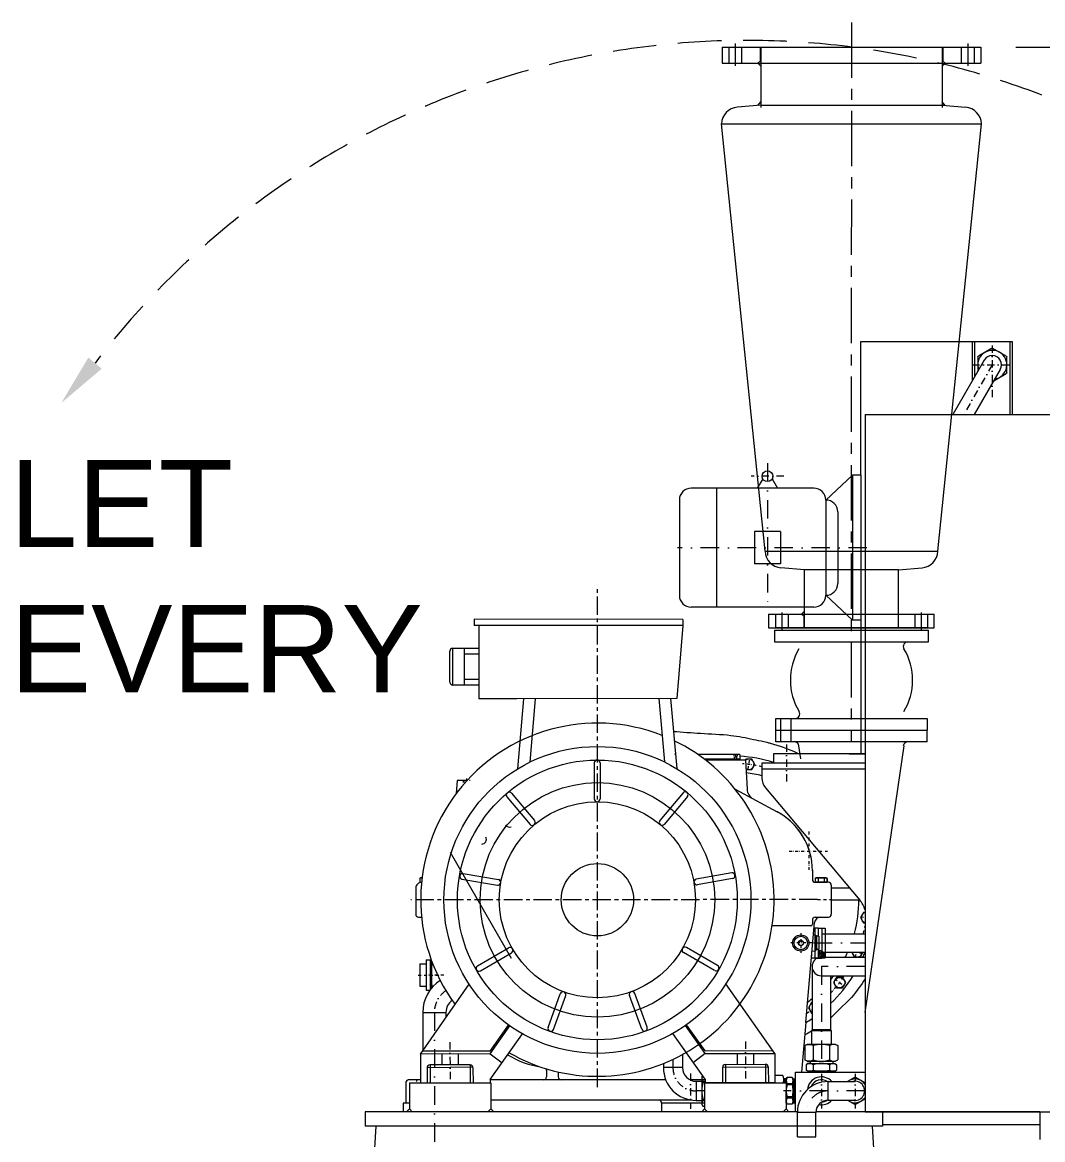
# Model space of a CAD drawing. Header units: inches. Extents: x 0 to 19814, y 0 to 15096.
# Drawn here: x 2975 to 4730, y 3216 to 5140 of the extents above; entities that cross this region are included whole.
import ezdxf

# ---------------------------------------------------------------- set-up
doc = ezdxf.new("R2010")
doc.units = ezdxf.units.IN
doc.header["$MEASUREMENT"] = 0
for name, pattern in [('ACAD_ISO02W100', [15, 12, -3]), ('CENTER', [50.8, 31.75, -6.35, 6.35, -6.35]), ('DASHDOT', [25.4, 12.7, -6.35, 0, -6.35]), ('DASHED', [0.75, 0.5, -0.25]), ('虚线', [2, 1, -1])]:
    doc.linetypes.add(name, pattern=pattern)
doc.layers.get('Defpoints').update_dxf_attribs({"lineweight": 5})
for name, color, linetype, lineweight in [('CAXA1', 5, 'CENTER', 5), ('CAXA3', 7, 'Continuous', 5), ('EB0', 7, 'Continuous', 5), ('EB0_1', 7, 'Continuous', 5), ('剖面线层', 4, 'Continuous', 5), ('虚线层', 6, 'ACAD_ISO02W100', 5)]:
    doc.layers.add(name, color=color, linetype=linetype, lineweight=lineweight)
doc.styles.add('Roman', font='arial.ttf')
doc.styles.get("Standard").update_dxf_attribs({"font": 'arial.ttf'})
doc.dimstyles.new('ISO-25', dxfattribs={"dimscale": 30, "dimtxt": 1.5, "dimasz": 1.5, "dimexe": 2, "dimexo": 2, "dimtad": 1, "dimtih": 1, "dimtoh": 1, "dimdec": 1, "dimlfac": 0.03937, "dimdsep": 46, "dimtxsty": 'Standard', "dimcen": 2.5, "dimclrd": 7, "dimclre": 7, "dimclrt": 7, "dimadec": 0, "dimazin": 0, "dimtfac": 1, "dimtdec": 1, "dimtmove": 0, "dimatfit": 3, "dimfxl": 1, "dimlwd": 5, "dimlwe": 5, "dimarcsym": 0})
pattern_1 = [(135, (-12435.3071, -34814.0971), (-0.499999999, -0.499999999), [])]
pattern_2 = [(225, (-12435.3071, -34814.0971), (0.499999999, -0.499999999), [])]

# ---------------------------------------------------------------- blocks, each defined once
blk = doc.blocks.new('*D51')
at = {"color": 7, "linetype": 'Continuous', "lineweight": 5, "transparency": 16777216}
for p, q in [((4684.1, 5097.2), (5457.2, 5097.2)), ((5397.2, 5052.2), (5397.2, 4046.3)), ((5397.2, 2834.4), (5397.2, 3840.3)), ((4830.1, 2789.4), (5457.2, 2789.4))]:
    blk.add_line(p, q, dxfattribs=at)
at = {"color": 7, "transparency": 16777216}
for points in [[(5389.7, 5052.2), (5404.7, 5052.2), (5397.2, 5097.2)], [(5389.7, 2834.4), (5404.7, 2834.4), (5397.2, 2789.4)]]:
    blk.add_solid(points, dxfattribs=at)
at = {"layer": 'Defpoints', "color": 0, "transparency": 16777216}
for p in [(4624.1, 5097.2), (5397.2, 5097.2), (4770.1, 2789.4)]:
    blk.add_point(p, dxfattribs=at)
at = {"color": 7, "lineweight": 5, "transparency": 16777216, "insert": (5397.2, 3943.3), "char_height": 165, "attachment_point": 5, "style": 'Roman'}
blk.add_mtext('90.9', dxfattribs=at)

msp = doc.modelspace()

# ---------------------------------------------------------------- hatches: boundary and pattern name
at = {"lineweight": 5}
h = msp.add_hatch(dxfattribs=at)
h.set_pattern_fill('JIS_WOOD', angle=-90, style=0)
h.set_pattern_definition([(44.9992058, (22259.5405, -33615.2887), (0.499993068, -0.50000693), [])])
h.paths.add_polyline_path([(4341.57, 3565), (4341.92, 3563.75), (4339.22, 3563.75), (4339.57, 3565)])
h = msp.add_hatch(dxfattribs=at)
h.set_pattern_fill('JIS_WOOD', style=0)
h.set_pattern_definition([(314.9992058, (22259.5405, -33615.2887), (-0.50000693, -0.499993068), [])])
h.paths.add_polyline_path([(4339.22, 3563.75), (4339.57, 3565), (4341.57, 3565), (4341.92, 3563.75)])
h = msp.add_hatch(dxfattribs=at)
h.set_pattern_fill('JIS_WOOD', scale=0.8, angle=-15, style=0)
h.set_pattern_definition([(329.9992058, (22299.0837, -33262.4355), (-0.282849503, -0.489894027), [])])
h.paths.add_polyline_path([(4341.57, 3565), (4341.57, 3567.5), (4339.57, 3567.5), (4339.57, 3565)])
h = msp.add_hatch(dxfattribs=at)
h.set_pattern_fill('JIS_WOOD', angle=-90, style=0)
h.set_pattern_definition([(315, (22260.05574, 40725.0351), (0.499999999, 0.499999999), [])])
h.paths.add_polyline_path([(4341.57, 3545), (4341.92, 3546.25), (4339.22, 3546.25), (4339.57, 3545)])
h = msp.add_hatch(dxfattribs=at)
h.set_pattern_fill('JIS_WOOD', style=0)
h.set_pattern_definition([(45, (22260.05574, 40725.0351), (-0.499999999, 0.499999999), [])])
h.paths.add_polyline_path([(4339.22, 3546.25), (4339.57, 3545), (4341.57, 3545), (4341.92, 3546.25)])
h = msp.add_hatch(dxfattribs=at)
h.set_pattern_fill('JIS_WOOD', scale=0.8, angle=-15, style=0)
h.set_pattern_definition([(30, (22299.59406, 40372.18135), (-0.282842712, 0.489897948), [])])
h.paths.add_polyline_path([(4341.57, 3545), (4339.57, 3545), (4339.57, 3542.5), (4341.57, 3542.5)])
at = {"layer": '剖面线层', "lineweight": 5}
h = msp.add_hatch(dxfattribs=at)
h.set_pattern_fill('JIS_WOOD', scale=3, style=0)
h.set_pattern_definition([(45, (-35835.097, 22782.1017), (-1.5, 1.5), [])])
edge = h.paths.add_edge_path()
edge.add_spline(control_points=[(4356.36, 3535.77), (4355.59, 3536.23), (4353.55, 3537.62), (4351.08, 3542.2), (4346.86, 3542.26), (4344.36, 3542.29)], knot_values=[0, 0, 0, 0, 2.6874379, 7.4048868, 14.2668085, 14.2668085, 14.2668085, 14.2668085], degree=3, periodic=0)
edge.add_line((4344.36, 3542.29), (4344.36, 3539.4))
edge.add_line((4344.36, 3539.4), (4346.03, 3539.4))
edge.add_arc((4346.03, 3539.1), 0.3, -0.00135, 89.99865, ccw=False)
edge.add_line((4346.33, 3539.1), (4346.33, 3535.9))
edge.add_arc((4346.03, 3535.9), 0.3, 269.99865, 359.99865, ccw=False)
edge.add_line((4346.03, 3535.6), (4344.36, 3535.6))
edge.add_line((4344.36, 3535.6), (4344.36, 3529.54))
edge.add_line((4344.36, 3529.54), (4356.36, 3529.54))
edge.add_line((4356.36, 3529.54), (4356.36, 3535.77))
h = msp.add_hatch(dxfattribs=at)
h.set_pattern_fill('JIS_WOOD', angle=90, style=0)
h.set_pattern_definition(pattern_1)
h.paths.add_polyline_path([(3677.01, 3517.73), (3679.01, 3517.73), (3679.01, 3520.73), (3677.01, 3520.73)])
h = msp.add_hatch(dxfattribs=at)
h.set_pattern_fill('JIS_WOOD', style=0)
h.set_pattern_definition([(45, (-35835.0971, 22782.1017), (-0.499999999, 0.499999999), [])])
edge = h.paths.add_edge_path()
edge.add_ellipse((4345.35, 3536.86), major_axis=(0, 1.26), ratio=0.7794723, start_angle=270.00001, end_angle=449.68433)
edge.add_line((4344.36, 3536.87), (4344.36, 3536.85))
edge.add_ellipse((4345.35, 3536.86), major_axis=(0, 1.26), ratio=0.7794723, start_angle=90.31567, end_angle=179.9979)
edge.add_line((4345.35, 3535.6), (4345.35, 3535.6))
edge.add_ellipse((4345.35, 3536.86), major_axis=(0, 1.26), ratio=0.7794723, start_angle=180, end_angle=269.99653)
edge.add_line((4346.33, 3536.86), (4346.33, 3536.86))
h = msp.add_hatch(dxfattribs=at)
h.set_pattern_fill('JIS_WOOD', angle=90, style=0)
h.set_pattern_definition([(135, (-35835.0971, 22782.1017), (-0.499999999, -0.499999999), [])])
edge = h.paths.add_edge_path()
edge.add_ellipse((4345.35, 3536.86), major_axis=(0, 1.26), ratio=0.7794723, start_angle=270.00001, end_angle=449.68433)
edge.add_line((4344.36, 3536.87), (4344.36, 3536.85))
edge.add_ellipse((4345.35, 3536.86), major_axis=(0, 1.26), ratio=0.7794723, start_angle=90.31567, end_angle=179.9979)
edge.add_line((4345.35, 3535.6), (4345.35, 3535.6))
edge.add_ellipse((4345.35, 3536.86), major_axis=(0, 1.26), ratio=0.7794723, start_angle=180, end_angle=269.99653)
edge.add_line((4346.33, 3536.86), (4346.33, 3536.86))
h = msp.add_hatch(dxfattribs=at)
h.set_pattern_fill('JIS_WOOD', angle=90, style=0)
h.set_pattern_definition(pattern_1)
h.paths.add_polyline_path([(3679.36, 3516.48), (3679.01, 3517.73), (3677.01, 3517.73), (3676.66, 3516.48)])
h = msp.add_hatch(dxfattribs=at)
h.set_pattern_fill('JIS_WOOD', angle=180, style=0)
h.set_pattern_definition(pattern_2)
h.paths.add_polyline_path([(3677.01, 3517.73), (3676.66, 3516.48), (3679.36, 3516.48), (3679.01, 3517.73)])
h = msp.add_hatch(dxfattribs=at)
h.set_pattern_fill('JIS_WOOD', angle=90, style=0)
h.set_pattern_definition(pattern_1)
h.paths.add_polyline_path([(3679.01, 3481.73), (3679.36, 3482.98), (3676.66, 3482.98), (3677.01, 3481.73)])
h = msp.add_hatch(dxfattribs=at)
h.set_pattern_fill('JIS_WOOD', angle=180, style=0)
h.set_pattern_definition(pattern_2)
h.paths.add_polyline_path([(3676.66, 3482.98), (3677.01, 3481.73), (3679.01, 3481.73), (3679.36, 3482.98)])
h = msp.add_hatch(dxfattribs=at)
h.set_pattern_fill('JIS_WOOD', angle=90, style=0)
h.set_pattern_definition(pattern_1)
h.paths.add_polyline_path([(3679.01, 3481.73), (3677.01, 3481.73), (3677.01, 3478.73), (3679.01, 3478.73)])

# ---------------------------------------------------------------- linework, layer by layer
at = {"color": 7, "lineweight": 5}
for p, q in [((4179.07, 5097.22), (4624.07, 5097.22)), ((4179.07, 5097.22), (4179.07, 5069.22)), ((4190.57, 5097.22), (4190.57, 5069.22)), ((4201.57, 5103.56), (4201.57, 5064.64)), ((4212.57, 5097.22), (4212.57, 5069.22)), ((4244.57, 5097.22), (4244.57, 5073.22)), ((4245.57, 5097.22), (4245.57, 4993.21)), ((4259.07, 5097.22), (4544.07, 5097.22)), ((4557.57, 5097.22), (4557.57, 4993.21)), ((4558.57, 5097.22), (4558.57, 5073.22)), ((4590.57, 5097.22), (4590.57, 5069.22)), ((4601.57, 5103.56), (4601.57, 5064.64)), ((4612.57, 5097.22), (4612.57, 5069.22)), ((4624.07, 5097.22), (4624.07, 5069.22)), ((4179.07, 5069.22), (4624.07, 5069.22)), ((4240.57, 5069.22), (4245.57, 5074.22)), ((4240.57, 5069.22), (4245.57, 5064.22)), ((4562.57, 5069.22), (4557.57, 5074.22)), ((4562.57, 5069.22), (4557.57, 5064.22)), ((4240.59, 4996.79), (4245.57, 5002.73)), ((4240.59, 4996.79), (4245.57, 5002.73)), ((4562.55, 4996.79), (4557.57, 5002.73)), ((4562.55, 4996.79), (4557.57, 5002.73)), ((4562.55, 4996.79), (4557.57, 5002.73)), ((4562.55, 4996.79), (4557.57, 5002.73)), ((4245.57, 4997.22), (4205.22, 4993.7)), ((4245.55, 4997.2), (4562.18, 4997.22)), ((4245.57, 4993.22), (4245.74, 4993.22)), ((4557.57, 4993.22), (4557.39, 4993.22)), ((4557.57, 4993.22), (4557.39, 4993.22)), ((4557.57, 4997.22), (4597.91, 4993.7)), ((4252.87, 4229.21), (4177.87, 4965.22)), ((4177.87, 4965.22), (4625.26, 4965.22)), ((4550.26, 4229.22), (4625.26, 4965.22)), ((4642.73, 4578.43), (4644.87, 4578.43)), ((4618.8, 4563.37), (4619.87, 4565.23)), ((4667.73, 4565.23), (4668.8, 4563.37)), ((4629.95, 4558.18), (4575.84, 4464.46)), ((4657.66, 4542.18), (4612.79, 4464.46)), ((4668.8, 4536.98), (4667.73, 4535.12)), ((4424.95, 4464.46), (4424.95, 3264.46)), ((4424.95, 4464.46), (4754.95, 4464.46)), ((4252.87, 4229.21), (4550.26, 4229.22)), ((4320.57, 4197.22), (4280.22, 4200.75)), ((4482.57, 4197.22), (4320.57, 4197.22)), ((4320.57, 4097.22), (4320.57, 4197.22)), ((4482.57, 4201.22), (4482.39, 4201.22)), ((4482.57, 4197.22), (4522.91, 4200.75)), ((4482.57, 4097.22), (4482.57, 4197.22)), ((4259.07, 4121.22), (4259.07, 4097.22)), ((4259.07, 4121.22), (4544.07, 4121.22)), ((4270.57, 4121.22), (4270.57, 4097.22)), ((4281.57, 4123.79), (4281.57, 4094.22)), ((4292.57, 4121.22), (4292.57, 4097.22)), ((4315.57, 4121.22), (4320.57, 4126.22)), ((4315.57, 4121.22), (4320.57, 4116.22)), ((4319.57, 4117.22), (4319.57, 4097.22)), ((4510.57, 4121.22), (4510.57, 4097.22)), ((4532.57, 4121.22), (4532.57, 4097.22)), ((4544.07, 4097.22), (4544.07, 4121.22)), ((3752.59, 4112.16), (3752.56, 4101.41)), ((4111.37, 4101.41), (3752.56, 4101.41)), ((4111.35, 4111.99), (3752.59, 4112.16)), ((3760.56, 4101.41), (3760.22, 3975.48)), ((4111.37, 4101.41), (4100.9, 3975.67)), ((4111.35, 4111.99), (4111.37, 4101.41)), ((4259.07, 4097.22), (4544.07, 4097.22)), ((4531.57, 4097.22), (4271.57, 4097.22)), ((4269.07, 4093.38), (4534.07, 4093.38)), ((4269.07, 4093.38), (4269.07, 4073.38)), ((4534.07, 4073.38), (4534.07, 4093.38)), ((3760.45, 4062.08), (3715.46, 4062.08)), ((3715.57, 3998.83), (3715.51, 4062.08)), ((3735.51, 3998.83), (3735.51, 4062.08)), ((4269.07, 4073.38), (4534.07, 4073.38)), ((3710.57, 4003.82), (3710.46, 4057.07)), ((3760.45, 4052.08), (3735.51, 4052.08)), ((3760.28, 4008.84), (3735.51, 4008.83)), ((3760.28, 3998.84), (3715.57, 3998.83)), ((3825.85, 3975.48), (3760.22, 3975.48)), ((4100.9, 3975.67), (3825.85, 3975.48)), ((3837.2, 3975.48), (3826.95, 3854.71)), ((3857.25, 3975.5), (3848.01, 3866.25)), ((4070.01, 3975.65), (4079.72, 3866.74)), ((4090.09, 3975.66), (4100.82, 3855.28)), ((4271.57, 3941.22), (4531.57, 3941.22)), ((4271.57, 3921.22), (4271.57, 3941.22)), ((4280.07, 3921.22), (4280.07, 3941.22)), ((4298.07, 3921.22), (4298.07, 3941.22)), ((4531.57, 3941.22), (4531.57, 3921.22)), ((4271.57, 3901.22), (4271.57, 3921.22)), ((4271.57, 3921.22), (4531.57, 3921.22)), ((4271.57, 3921.22), (4531.57, 3921.22)), ((4280.07, 3901.22), (4280.07, 3921.22)), ((4298.07, 3901.22), (4298.07, 3921.22)), ((4531.57, 3901.22), (4531.57, 3921.22)), ((4531.57, 3901.22), (4271.57, 3901.38)), ((4314.41, 3872.11), (4311.16, 3894.38)), ((4424.95, 3435.54), (4491.98, 3894.38)), ((4097.2, 3880.63), (4099.07, 3879.62)), ((4209.36, 3879.45), (4137.32, 3879.45)), ((4209.36, 3871.45), (4148.35, 3871.45)), ((4219.36, 3869.45), (4150.95, 3869.45)), ((4209.36, 3879.45), (4209.36, 3871.45)), ((4209.36, 3871.45), (4209.36, 3869.45)), ((4219.36, 3869.45), (4221.97, 3819.59)), ((3958.91, 3865.12), (3959.03, 3803.16)), ((3968.91, 3864.9), (3969.03, 3803.23)), ((3723.36, 3834.45), (3721.48, 3812.27)), ((3739.88, 3834.45), (3723.36, 3834.45)), ((3745.36, 3834.45), (3744.36, 3834.45)), ((3816.5, 3812.74), (3856.23, 3765.58)), ((4111.68, 3813.48), (4071.94, 3765.94)), ((4201.42, 3819.76), (4273.92, 3780.68)), ((3808.7, 3806.49), (3848.62, 3759.09)), ((4119.19, 3806.89), (4079.64, 3759.57)), ((3711.07, 3711.32), (3816.12, 3529.03)), ((4333.47, 3693.74), (4333.47, 3693.74)), ((3733.27, 3674.82), (3794.02, 3664.23)), ((4195.51, 3675.73), (4134.5, 3664.86)), ((4334.36, 3680.41), (4334.36, 3669.45)), ((3659.04, 3666.23), (3658.96, 3666.18)), ((3658.96, 3666.18), (3658.96, 3666.18)), ((3658.96, 3666.18), (3658.96, 3659.45)), ((3658.96, 3666.18), (3658.96, 3659.45)), ((3658.96, 3659.45), (3658.96, 3659.45)), ((3658.96, 3659.45), (3661.84, 3659.45)), ((3658.96, 3659.45), (3661.84, 3659.45)), ((3659.12, 3666.28), (3659.04, 3666.23)), ((3659.2, 3666.32), (3659.12, 3666.28)), ((3659.28, 3666.37), (3659.2, 3666.32)), ((3659.36, 3666.41), (3659.28, 3666.37)), ((3659.44, 3666.45), (3659.36, 3666.41)), ((3659.52, 3666.49), (3659.44, 3666.45)), ((3659.61, 3666.53), (3659.52, 3666.49)), ((3659.69, 3666.57), (3659.61, 3666.53)), ((3659.78, 3666.6), (3659.69, 3666.57)), ((3659.86, 3666.63), (3659.78, 3666.6)), ((3659.95, 3666.67), (3659.86, 3666.63)), ((3660.03, 3666.7), (3659.95, 3666.67)), ((3660.12, 3666.72), (3660.03, 3666.7)), ((3660.21, 3666.75), (3660.12, 3666.72)), ((3660.3, 3666.78), (3660.21, 3666.75)), ((3660.38, 3666.8), (3660.3, 3666.78)), ((3660.47, 3666.82), (3660.38, 3666.8)), ((3660.56, 3666.84), (3660.47, 3666.82)), ((3660.65, 3666.86), (3660.56, 3666.84)), ((3660.74, 3666.88), (3660.65, 3666.86)), ((3660.83, 3666.89), (3660.74, 3666.88)), ((3660.92, 3666.9), (3660.83, 3666.89)), ((3661.01, 3666.92), (3660.92, 3666.9)), ((3661.11, 3666.92), (3661.01, 3666.92)), ((3661.2, 3666.93), (3661.11, 3666.92)), ((3661.29, 3666.94), (3661.2, 3666.93)), ((3661.38, 3666.94), (3661.29, 3666.94)), ((3661.47, 3666.95), (3661.38, 3666.94)), ((3661.56, 3666.95), (3661.47, 3666.95)), ((3662.68, 3666.95), (3661.56, 3666.95)), ((3661.56, 3666.95), (3661.56, 3666.95)), ((3661.56, 3666.95), (3662.68, 3666.95)), ((3731.32, 3665.01), (3792.36, 3654.37)), ((4197.02, 3665.85), (4136.31, 3655.02)), ((4334.36, 3669.45), (4334.36, 3664.45)), ((4339.04, 3666.23), (4338.97, 3666.18)), ((4338.97, 3666.18), (4338.97, 3666.18)), ((4338.97, 3666.18), (4338.97, 3659.45)), ((4338.97, 3666.18), (4338.97, 3659.45)), ((4338.97, 3659.45), (4338.97, 3659.45)), ((4338.97, 3659.45), (4343.36, 3659.45)), ((4338.97, 3659.45), (4359.75, 3659.45)), ((4339.12, 3666.28), (4339.04, 3666.23)), ((4339.2, 3666.32), (4339.12, 3666.28)), ((4339.28, 3666.37), (4339.2, 3666.32)), ((4339.36, 3666.41), (4339.28, 3666.37)), ((4339.44, 3666.45), (4339.36, 3666.41)), ((4361.86, 3659.45), (4339.36, 3659.45)), ((4339.53, 3666.49), (4339.44, 3666.45)), ((4339.61, 3666.53), (4339.53, 3666.49)), ((4339.69, 3666.57), (4339.61, 3666.53)), ((4339.78, 3666.6), (4339.69, 3666.57)), ((4339.86, 3666.63), (4339.78, 3666.6)), ((4339.95, 3666.67), (4339.86, 3666.63)), ((4340.03, 3666.7), (4339.95, 3666.67)), ((4340.12, 3666.72), (4340.03, 3666.7)), ((4340.21, 3666.75), (4340.12, 3666.72)), ((4340.3, 3666.78), (4340.21, 3666.75)), ((4340.39, 3666.8), (4340.3, 3666.78)), ((4340.47, 3666.82), (4340.39, 3666.8)), ((4340.56, 3666.84), (4340.47, 3666.82)), ((4340.65, 3666.86), (4340.56, 3666.84)), ((4340.74, 3666.88), (4340.65, 3666.86)), ((4340.83, 3666.89), (4340.74, 3666.88)), ((4340.92, 3666.9), (4340.83, 3666.89)), ((4341.02, 3666.92), (4340.92, 3666.9)), ((4341.11, 3666.93), (4341.02, 3666.92)), ((4341.2, 3666.93), (4341.11, 3666.93)), ((4341.29, 3666.94), (4341.2, 3666.93)), ((4341.38, 3666.94), (4341.29, 3666.94)), ((4341.47, 3666.95), (4341.38, 3666.94)), ((4341.56, 3666.95), (4341.47, 3666.95)), ((4349.36, 3666.95), (4341.56, 3666.95)), ((4341.56, 3666.95), (4341.56, 3666.95)), ((4341.56, 3666.95), (4357.15, 3666.95)), ((4343.36, 3659.45), (4343.36, 3659.45)), ((4343.36, 3659.45), (4355.36, 3659.45)), ((4344.16, 3666.18), (4344.16, 3659.45)), ((4357.15, 3666.95), (4349.36, 3666.95)), ((4354.55, 3666.18), (4354.55, 3659.45)), ((4355.36, 3659.45), (4355.36, 3659.45)), ((4355.36, 3659.45), (4359.75, 3659.45)), ((4357.24, 3666.95), (4357.15, 3666.95)), ((4357.15, 3666.95), (4357.15, 3666.95)), ((4357.33, 3666.94), (4357.24, 3666.95)), ((4357.43, 3666.94), (4357.33, 3666.94)), ((4357.52, 3666.93), (4357.43, 3666.94)), ((4357.61, 3666.93), (4357.52, 3666.93)), ((4357.7, 3666.92), (4357.61, 3666.93)), ((4357.79, 3666.9), (4357.7, 3666.92)), ((4357.88, 3666.89), (4357.79, 3666.9)), ((4357.97, 3666.88), (4357.88, 3666.89)), ((4358.06, 3666.86), (4357.97, 3666.88)), ((4358.15, 3666.84), (4358.06, 3666.86)), ((4358.24, 3666.82), (4358.15, 3666.84)), ((4358.33, 3666.8), (4358.24, 3666.82)), ((4358.42, 3666.78), (4358.33, 3666.8)), ((4358.51, 3666.75), (4358.42, 3666.78)), ((4358.59, 3666.72), (4358.51, 3666.75)), ((4358.68, 3666.7), (4358.59, 3666.72)), ((4358.77, 3666.67), (4358.68, 3666.7)), ((4358.85, 3666.63), (4358.77, 3666.67)), ((4358.94, 3666.6), (4358.85, 3666.63)), ((4359.02, 3666.57), (4358.94, 3666.6)), ((4359.11, 3666.53), (4359.02, 3666.57)), ((4359.19, 3666.49), (4359.11, 3666.53)), ((4359.27, 3666.45), (4359.19, 3666.49)), ((4359.35, 3666.41), (4359.27, 3666.45)), ((4359.43, 3666.37), (4359.35, 3666.41)), ((4359.51, 3666.32), (4359.43, 3666.37)), ((4359.59, 3666.28), (4359.51, 3666.32)), ((4359.67, 3666.23), (4359.59, 3666.28)), ((4359.75, 3666.18), (4359.67, 3666.23)), ((4359.75, 3659.45), (4359.75, 3666.18)), ((4359.75, 3666.18), (4359.75, 3666.18)), ((4359.75, 3666.18), (4359.75, 3659.45)), ((4359.75, 3659.45), (4359.75, 3659.45)), ((4366.86, 3654.45), (4366.86, 3629.45)), ((4366.86, 3654.45), (4366.86, 3629.45)), ((3651.86, 3649.45), (3651.86, 3629.45)), ((4398.53, 3649.45), (4366.86, 3649.45)), ((4398.53, 3649.45), (4366.86, 3649.45)), ((3651.86, 3629.45), (3651.86, 3604.45)), ((3660.36, 3629.45), (3651.86, 3629.45)), ((4366.86, 3629.45), (4366.86, 3604.45)), ((4366.86, 3629.45), (4415.32, 3629.45)), ((3656.86, 3599.45), (3661.84, 3599.45)), ((4339.36, 3599.45), (4361.86, 3599.45)), ((4331.36, 3584.45), (4265.6, 3584.45)), ((4332.34, 3524.2), (4338.13, 3590.32)), ((4334.36, 3594.45), (4334.36, 3587.45)), ((4344.36, 3580.46), (4337.27, 3580.46)), ((4338.7, 3579.91), (4338.7, 3528.99)), ((4344.36, 3580.46), (4344.36, 3566.51)), ((4344.36, 3580.46), (4356.36, 3580.46)), ((4350.7, 3579.91), (4350.7, 3528.99)), ((4356.36, 3580.46), (4356.36, 3529.54)), ((4310.36, 3557.27), (4314.36, 3559.6)), ((4314.36, 3559.6), (4318.36, 3557.27)), ((4339.36, 3569.01), (4336.28, 3569.18)), ((4339.22, 3563.75), (4339.57, 3565)), ((4341.92, 3563.75), (4339.22, 3563.75)), ((4339.36, 3569.01), (4339.36, 3541.01)), ((4341.57, 3567.5), (4339.57, 3567.5)), ((4339.57, 3567.5), (4339.57, 3565)), ((4339.57, 3565), (4341.57, 3565)), ((4341.57, 3567.5), (4341.57, 3565)), ((4345.57, 3566.51), (4341.57, 3566.51)), ((4341.57, 3566.51), (4341.57, 3543.51)), ((4341.92, 3563.75), (4341.57, 3565)), ((4345.57, 3566.51), (4345.57, 3543.51)), ((4424.95, 3570.45), (4350.7, 3570.45)), ((3758.17, 3515.66), (3811.52, 3546.6)), ((4171.18, 3516.32), (4117.46, 3547.2)), ((4310.36, 3557.27), (4310.36, 3552.73)), ((4310.36, 3552.73), (4314.36, 3550.4)), ((4314.36, 3550.4), (4318.36, 3552.73)), ((4318.36, 3557.27), (4318.36, 3552.73)), ((4339.36, 3541.01), (4333.76, 3540.42)), ((4341.92, 3546.25), (4339.22, 3546.25)), ((4339.22, 3546.25), (4339.57, 3545)), ((4339.57, 3545), (4341.57, 3545)), ((4339.57, 3542.5), (4339.57, 3545)), ((4341.57, 3542.5), (4339.57, 3542.5)), ((4341.92, 3546.25), (4341.57, 3545)), ((4341.57, 3542.5), (4341.57, 3545)), ((4345.57, 3543.51), (4341.57, 3543.51)), ((4344.36, 3543.51), (4344.36, 3529.54)), ((4346.03, 3539.4), (4344.36, 3539.4)), ((4346.33, 3535.9), (4346.33, 3539.1)), ((3669.66, 3525.73), (3676.66, 3525.73)), ((3669.66, 3525.73), (3669.66, 3480.48)), ((3676.66, 3525.73), (3676.66, 3484.23)), ((3677.01, 3520.73), (3679.01, 3520.73)), ((3677.01, 3520.73), (3677.01, 3517.73)), ((3679.01, 3520.73), (3679.01, 3517.73)), ((3679.36, 3515.23), (3679.36, 3523.66)), ((3762.98, 3506.9), (3816.58, 3537.98)), ((4165.99, 3507.78), (4112.52, 3538.51)), ((4323.06, 3418.04), (4332.34, 3524.2)), ((4332.34, 3524.2), (4333.24, 3534.45)), ((4332.81, 3529.54), (4344.36, 3529.54)), ((4338.7, 3528.99), (4350.7, 3528.99)), ((4346.03, 3535.6), (4344.36, 3535.6)), ((4344.36, 3529.54), (4356.36, 3529.54)), ((4349.25, 3530.45), (4424.95, 3530.45)), ((4424.95, 3538.45), (4350.7, 3538.45)), ((3658.66, 3518.98), (3658.66, 3480.48)), ((3658.66, 3518.98), (3669.66, 3518.98)), ((3677.01, 3517.73), (3676.66, 3516.48)), ((3676.66, 3516.48), (3679.36, 3516.48)), ((3676.66, 3515.23), (3679.36, 3515.23)), ((3677.01, 3517.73), (3679.01, 3517.73)), ((3679.01, 3517.73), (3679.36, 3516.48)), ((3679.36, 3484.23), (3679.36, 3516.48)), ((4333.74, 3514.45), (4333.75, 3405.44)), ((3660.01, 3363.52), (3743.7, 3484)), ((3676.66, 3484.23), (3679.36, 3484.23)), ((3676.66, 3484.23), (3676.66, 3483.23)), ((3676.66, 3483.23), (3676.66, 3474.34)), ((3676.66, 3482.98), (3679.36, 3482.98)), ((3677.01, 3481.73), (3676.66, 3482.98)), ((3677.01, 3481.73), (3679.01, 3481.73)), ((3677.01, 3478.73), (3677.01, 3481.73)), ((3679.01, 3481.73), (3679.36, 3482.98)), ((3679.01, 3478.73), (3679.01, 3481.73)), ((3679.36, 3478.7), (3679.36, 3484.23)), ((3679.36, 3482.98), (3679.36, 3484.23)), ((3679.36, 3482.95), (3679.36, 3477.73)), ((4269.7, 3364.66), (4185.55, 3484.82)), ((4349.74, 3498.45), (4424.95, 3498.45)), ((4365.74, 3498.45), (4365.74, 3405.44)), ((3658.66, 3480.48), (3669.66, 3480.48)), ((3669.66, 3480.48), (3669.66, 3473.73)), ((3669.66, 3473.73), (3676.21, 3473.73)), ((3677.01, 3478.73), (3679.01, 3478.73)), ((3679.36, 3478.45), (3679.36, 3477.73)), ((3879.55, 3409.75), (3900.53, 3467.74)), ((3888.87, 3406.12), (3909.95, 3464.39)), ((4040.61, 3406.64), (4019.4, 3464.54)), ((4050.08, 3409.85), (4028.77, 3468.03)), ((4366.23, 3446.39), (4366.23, 3446.52)), ((3663.82, 3435.55), (3703.77, 3435.55)), ((3663.82, 3435.55), (3663.82, 3369)), ((3703.77, 3435.55), (3703.77, 3426.51)), ((3779.85, 3363.95), (3813.71, 3412.21)), ((3779.88, 3368.95), (3811.59, 3413.7)), ((4149.85, 3364.64), (4115.82, 3412.78)), ((4149.81, 3369.64), (4117.93, 3414.27)), ((4323.06, 3418.04), (4315.57, 3332.45)), ((4335.07, 3405.44), (4332.74, 3404.1)), ((4366.23, 3405.44), (4333.74, 3405.44)), ((4364.41, 3405.44), (4366.74, 3404.1)), ((3779.94, 3319.95), (3835.3, 3398.71)), ((4149.93, 3320.64), (4094.28, 3399.2)), ((4332.74, 3404.1), (4332.74, 3380.44)), ((4332.74, 3404.1), (4366.74, 3404.1)), ((4366.74, 3404.1), (4366.74, 3380.44)), ((3779.88, 3368.95), (3663.49, 3368.53)), ((4149.81, 3369.64), (4266.2, 3369.66)), ((4325.23, 3380.44), (4321.44, 3378.26)), ((4321.44, 3378.26), (4321.44, 3353.63)), ((4325.23, 3380.44), (4332.74, 3380.44)), ((4374.25, 3380.44), (4325.23, 3380.44)), ((4335.59, 3378.26), (4335.59, 3353.63)), ((4363.9, 3378.26), (4363.9, 3353.63)), ((4374.25, 3380.44), (4378.04, 3378.26)), ((4378.05, 3378.26), (4378.05, 3353.63)), ((3779.9, 3363.95), (3660.01, 3363.52)), ((3660.01, 3363.52), (3660.12, 3313.83)), ((3696.94, 3363.86), (3696.94, 3345.15)), ((3724.9, 3363.89), (3724.95, 3345.11)), ((3779.9, 3363.95), (3800.26, 3348.85)), ((4077.86, 3347.43), (4077.86, 3340.43)), ((4110.86, 3363.08), (4110.86, 3340.43)), ((4149.81, 3364.64), (4129.51, 3349.47)), ((4149.81, 3364.64), (4269.7, 3364.66)), ((4204.81, 3364.79), (4204.83, 3346.01)), ((4232.77, 3364.87), (4232.83, 3346.15)), ((4269.7, 3364.66), (4269.78, 3314.97)), ((4325.23, 3351.44), (4321.44, 3353.63)), ((4326.74, 3347.44), (4323.44, 3345.54)), ((4330.24, 3351.44), (4325.23, 3351.44)), ((4325.23, 3351.44), (4374.25, 3351.44)), ((4330.24, 3347.44), (4326.74, 3347.44)), ((4326.74, 3347.44), (4372.74, 3347.44)), ((4330.24, 3351.44), (4330.24, 3347.44)), ((4369.24, 3351.44), (4369.24, 3347.44)), ((4372.74, 3347.44), (4376.04, 3345.54)), ((3750.11, 3341.24), (3671.39, 3340.18)), ((3671.39, 3340.18), (3671.39, 3313.84)), ((3745.25, 3345.08), (3676.4, 3345.18)), ((3676.4, 3345.18), (3676.4, 3313.85)), ((3745.25, 3345.08), (3745.21, 3313.91)), ((3750.25, 3340.13), (3750.51, 3313.92)), ((3876.86, 3336.2), (3876.86, 3324.45)), ((3896.86, 3333.03), (3896.86, 3324.45)), ((4110.86, 3340.43), (4077.86, 3340.43)), ((4179.55, 3340.93), (4179.39, 3314.72)), ((4179.69, 3342.05), (4258.41, 3341.28)), ((4184.53, 3345.9), (4253.38, 3346.26)), ((4184.53, 3345.9), (4184.69, 3314.74)), ((4253.38, 3346.26), (4253.5, 3314.93)), ((4258.41, 3341.28), (4258.51, 3314.94)), ((4305.25, 3264.45), (4305.25, 3332.45)), ((4305.25, 3332.45), (4424.95, 3332.45)), ((4323.44, 3345.54), (4323.44, 3336.35)), ((4326.74, 3334.45), (4323.44, 3336.35)), ((4372.74, 3334.45), (4326.74, 3334.45)), ((4330.74, 3334.52), (4330.74, 3332.45)), ((4335.59, 3345.54), (4335.59, 3336.35)), ((4363.9, 3345.54), (4363.9, 3336.35)), ((4368.74, 3334.52), (4368.74, 3332.45)), ((4372.74, 3334.45), (4376.04, 3336.35)), ((4376.04, 3345.54), (4376.04, 3336.35)), ((3635.61, 3279.45), (3635.61, 3316.45)), ((3660.1, 3319.45), (3638.61, 3319.45)), ((3779.95, 3313.95), (3660.12, 3313.83)), ((3779.94, 3319.95), (3779.95, 3313.95)), ((4081.9, 3319.45), (3779.94, 3319.45)), ((4149.93, 3319.45), (4123.78, 3319.45)), ((4134.36, 3316.93), (4134.36, 3283.93)), ((4134.36, 3316.93), (4134.36, 3316.93)), ((4134.36, 3316.93), (4144.25, 3316.93)), ((4144.25, 3323.93), (4145.75, 3326.54)), ((4144.25, 3323.93), (4145.75, 3326.54)), ((4144.25, 3323.93), (4144.25, 3276.94)), ((4144.25, 3323.93), (4144.25, 3276.94)), ((4145.98, 3317.08), (4149.94, 3317.08)), ((4145.98, 3314.79), (4145.98, 3317.08)), ((4145.98, 3317.08), (4149.94, 3317.08)), ((4145.98, 3314.79), (4145.98, 3317.08)), ((4145.98, 3314.79), (4149.95, 3314.79)), ((4145.98, 3314.79), (4149.95, 3314.79)), ((4149.93, 3320.64), (4149.95, 3314.64)), ((4149.95, 3314.64), (4269.78, 3314.97)), ((4283.47, 3326.99), (4269.76, 3326.99)), ((4283.47, 3326.99), (4269.76, 3326.99)), ((4289.25, 3320.93), (4285.25, 3320.93)), ((4285.25, 3320.93), (4285.25, 3314.45)), ((4289.25, 3320.93), (4285.25, 3320.93)), ((4285.25, 3320.93), (4285.25, 3314.45)), ((4285.25, 3320.35), (4285.25, 3314.45)), ((4285.25, 3320.35), (4285.25, 3314.45)), ((4287.25, 3320.93), (4287.25, 3314.45)), ((4287.25, 3320.93), (4287.25, 3314.45)), ((4289.25, 3320.93), (4290.7, 3323.45)), ((4289.25, 3320.93), (4290.7, 3323.45)), ((4289.25, 3320.93), (4289.25, 3300.43)), ((4289.25, 3320.93), (4289.25, 3300.43)), ((4299.79, 3323.45), (4290.7, 3323.45)), ((4299.79, 3323.45), (4290.7, 3323.45)), ((4290.7, 3312.82), (4290.7, 3310.95)), ((4299.84, 3312.82), (4290.7, 3312.82)), ((4290.7, 3312.82), (4290.7, 3310.95)), ((4299.84, 3312.82), (4290.7, 3312.82)), ((4299.84, 3310.95), (4290.7, 3310.95)), ((4299.84, 3310.95), (4290.7, 3310.95)), ((4301.25, 3320.93), (4299.8, 3323.45)), ((4301.25, 3320.93), (4299.8, 3323.45)), ((4299.8, 3312.82), (4299.8, 3310.95)), ((4299.8, 3312.82), (4299.8, 3310.95)), ((4301.25, 3320.93), (4301.25, 3300.43)), ((4301.25, 3320.93), (4303.25, 3320.93)), ((4301.25, 3320.93), (4301.25, 3300.43)), ((4301.25, 3320.93), (4303.25, 3320.93)), ((4303.25, 3320.93), (4303.25, 3300.43)), ((4303.25, 3320.93), (4305.25, 3320.93)), ((4303.25, 3320.93), (4303.25, 3300.43)), ((4303.25, 3320.93), (4305.25, 3320.93)), ((4361.45, 3316.45), (4407.96, 3316.45)), ((4361.45, 3284.45), (4361.45, 3316.45)), ((4406.58, 3323.45), (4408.91, 3323.45)), ((4289.25, 3279.93), (4289.25, 3300.43)), ((4289.25, 3279.93), (4289.25, 3300.43)), ((4290.7, 3288.05), (4290.7, 3289.92)), ((4299.84, 3289.92), (4290.7, 3289.92)), ((4290.7, 3288.05), (4290.7, 3289.92)), ((4299.84, 3289.92), (4290.7, 3289.92)), ((4299.8, 3288.05), (4299.8, 3289.92)), ((4299.8, 3288.05), (4299.8, 3289.92)), ((4301.25, 3279.93), (4301.25, 3300.43)), ((4301.25, 3279.93), (4301.25, 3300.43)), ((4303.25, 3279.93), (4303.25, 3300.43)), ((4303.25, 3279.93), (4303.25, 3300.43)), ((3640.95, 3279.45), (3635.61, 3279.45)), ((3640.95, 3279.45), (3635.61, 3279.45)), ((4124.36, 3284.45), (3780.95, 3284.45)), ((4074.36, 3281.45), (4074.36, 3279.45)), ((4148.95, 3279.45), (4074.36, 3279.45)), ((4126.76, 3284.45), (4124.36, 3284.45)), ((4134.36, 3283.93), (4144.25, 3283.93)), ((4144.25, 3276.94), (4145.98, 3273.94)), ((4144.25, 3276.94), (4145.98, 3273.94)), ((4145.98, 3286.08), (4148.95, 3286.08)), ((4145.98, 3286.08), (4145.98, 3283.79)), ((4145.98, 3286.08), (4148.95, 3286.08)), ((4145.98, 3286.08), (4145.98, 3283.79)), ((4145.98, 3283.79), (4148.95, 3283.79)), ((4145.98, 3283.79), (4148.95, 3283.79)), ((4145.98, 3273.94), (4148.95, 3273.94)), ((4145.98, 3273.94), (4148.95, 3273.94)), ((4289.25, 3279.93), (4288.95, 3279.93)), ((4289.25, 3279.93), (4288.95, 3279.93)), ((4289.25, 3279.93), (4290.7, 3277.41)), ((4289.25, 3279.93), (4290.7, 3277.41)), ((4299.84, 3288.05), (4290.7, 3288.05)), ((4299.84, 3288.05), (4290.7, 3288.05)), ((4299.79, 3277.41), (4290.7, 3277.41)), ((4299.79, 3277.41), (4290.7, 3277.41)), ((4301.25, 3279.93), (4299.8, 3277.41)), ((4301.25, 3279.93), (4299.8, 3277.41)), ((4301.25, 3279.93), (4303.25, 3279.93)), ((4301.25, 3279.93), (4303.25, 3279.93)), ((4303.25, 3279.96), (4305.25, 3279.96)), ((4303.25, 3279.96), (4305.25, 3279.96)), ((4361.45, 3284.45), (4407.96, 3284.45)), ((4408.91, 3277.45), (4406.58, 3277.45)), ((4308.45, 3221.45), (4308.45, 3263.45)), ((4340.45, 3263.45), (4308.45, 3263.45)), ((4340.45, 3221.45), (4340.45, 3263.45)), ((4424.95, 3264.46), (4754.95, 3264.46)), ((4445.25, 3264.45), (4445.25, 3264.46)), ((4308.45, 3221.45), (4340.45, 3221.45))]:
    msp.add_line(p, q, dxfattribs=at)
at = {"color": 7, "linetype": 'DASHDOT', "lineweight": 5}
for p, q in [((4643.8, 4583.76), (4643.8, 4489.46)), ((4643.8, 4550.18), (4594.31, 4464.46)), ((4609.3, 4550.18), (4678.3, 4550.18)), ((4609.4, 4550.18), (4677.36, 4550.18)), ((4285.02, 4358.45), (4229.02, 4358.45)), ((4289.95, 3896.6), (4289.95, 3831.25)), ((3739.36, 3838.38), (3739.36, 3833.87)), ((4219.04, 3385.29), (4218.95, 3314.84)), ((3710.59, 3384.33), (3710.95, 3313.88)), ((4094.36, 3354.65), (4094.36, 3340.43)), ((4124.36, 3330.49), (4124.36, 3269.66)), ((4349.75, 3329.72), (4349.75, 3270.06)), ((4407.75, 3329.72), (4407.75, 3270.06)), ((4148.95, 3300.43), (4134.36, 3300.43))]:
    msp.add_line(p, q, dxfattribs=at)
at = {"color": 7, "linetype": 'DASHDOT', "lineweight": 5, "ltscale": 2.5}
for p, q in [((4257.02, 4381), (4257.02, 4127.95)), ((4428.14, 4235.45), (4102.44, 4235.45)), ((4336.52, 3555), (4424.95, 3555)), ((4349.74, 3514.45), (4349.75, 3326.05)), ((4424.95, 3514.45), (4349.74, 3514.45)), ((3683.85, 3435.55), (3683.85, 3209.92)), ((4424.95, 3300.45), (4284.74, 3300.45))]:
    msp.add_line(p, q, dxfattribs=at)
at = {"color": 7, "linetype": '虚线', "lineweight": 5, "ltscale": 3}
for p, q in [((4198.86, 3879.45), (4198.86, 3875.45)), ((4204.86, 3875.45), (4198.86, 3875.45)), ((4199.86, 3875.45), (4199.86, 3869.45)), ((4203.86, 3875.45), (4203.86, 3869.45)), ((4204.86, 3879.45), (4204.86, 3875.45)), ((3733.36, 3834.45), (3733.36, 3827.07)), ((3734.36, 3834.45), (3734.36, 3828.23)), ((3653.36, 3319.45), (3653.36, 3314.45))]:
    msp.add_line(p, q, dxfattribs=at)
at = {"color": 7, "linetype": 'DASHDOT', "lineweight": 5, "ltscale": 0.4}
for p, q in [((4201.86, 3879.45), (4201.86, 3871.45)), ((4223.96, 3854.31), (4226.4, 3872.87)), ((4328.31, 3747.04), (4328.31, 3681.21)), ((4294.44, 3713.17), (4360.28, 3713.17)), ((4343.32, 3629.72), (4366.86, 3629.72)), ((4417.46, 3600.07), (4424.95, 3599.08)), ((4417.46, 3600.07), (4424.95, 3599.08)), ((4314.36, 3571.95), (4314.36, 3538.04)), ((4333.24, 3555), (4297.4, 3555)), ((4414.97, 3538.57), (4419.05, 3536.88)), ((3655.84, 3499.73), (3693.89, 3499.73)), ((3700.17, 3499.73), (3669.84, 3499.73)), ((4372.67, 3493.38), (4387.51, 3481.99)), ((4331.46, 3451.94), (4333.24, 3449.62))]:
    msp.add_line(p, q, dxfattribs=at)
at = {"color": 7, "lineweight": 5}
for points in [[(4642.73, 4578.43), (4619.87, 4565.23)], [(4667.73, 4565.23), (4644.87, 4578.43)], [(4618.8, 4563.37), (4618.8, 4538.87)], [(4668.8, 4536.98), (4668.8, 4563.37)], [(4646.51, 4522.87), (4667.73, 4535.12)], [(4220.2, 3853.44), (4230.23, 3853.44), (4235.42, 3862.44), (4230.23, 3871.44), (4219.83, 3871.44), (4218.68, 3869.45)], [(4424.95, 3607.77), (4422.15, 3607.77), (4416.96, 3598.77), (4422.15, 3589.77), (4424.95, 3589.77)], [(4424.95, 3607.77), (4422.15, 3607.77), (4416.96, 3598.77), (4422.15, 3589.77), (4424.95, 3589.77)], [(4402.05, 3538.58), (4406.45, 3530.95), (4416.85, 3530.95), (4421.25, 3538.57)], [(4334.38, 3452.44), (4332.79, 3452.44), (4327.59, 3443.44), (4332.79, 3434.44), (4333.24, 3434.44)], [(4406.58, 3323.45), (4394.46, 3316.45)], [(4424.95, 3314.19), (4408.91, 3323.45)], [(4394.46, 3284.45), (4406.58, 3277.45)], [(4408.91, 3277.45), (4424.95, 3286.71)]]:
    msp.add_lwpolyline(points, dxfattribs=at)
msp.add_lwpolyline([(4375.97, 3495.86), (4370.77, 3486.86), (4375.97, 3477.86), (4386.36, 3477.86), (4391.56, 3486.86), (4386.36, 3495.86)], close=True, dxfattribs=at)
for centre, radius in [((3964.36, 3629.15), 264.11), ((3964.36, 3629.15), 240.75), ((3964.36, 3629.15), 201.83), ((3964.36, 3629.45), 168.78), ((3964.36, 3629.45), 62.24), ((4314.36, 3555), 14), ((4314.36, 3555), 11.5), ((4314.36, 3555), 4.6), ((4381.16, 3486.86), 9)]:
    msp.add_circle(centre, radius, dxfattribs=at)
at = {"color": 7, "linetype": 'DASHED', "lineweight": 5, "ltscale": 150}
msp.add_arc((4222.29, 3697.23), 1411.42, 41.56529, 142.66672, dxfattribs=at)
at = {"color": 7, "lineweight": 5}
for centre, radius, start, end in [((4207.84, 4963.81), 30, 95, 177.29569), ((4595.3, 4963.81), 30, 2.70431, 85), ((4643.8, 4550.18), 25, 279.79182, 200.20818), ((4643.8, 4550.18), 16, 330, 150), ((4282.84, 4230.64), 30, 182.72849, 265), ((4520.3, 4230.64), 30, 275, 357.29569), ((3715.46, 4057.08), 5, 89.99533, 180.11998), ((4401.57, 4007.38), 105.19, 149.17626, 210.91433), ((4498.77, 4065.38), 8, 90, 210.82373), ((4401.57, 4007.38), 105.19, 329.08567, 30.82374), ((3715.57, 4003.83), 5, 180.11998, 270.00361), ((4304.45, 3949.22), 8, 270, 30.91433), ((3964.36, 3629.45), 304, 68.52452, 216.36046), ((3964.36, 3629.45), 304, 240.01155, 64.22543), ((4303.24, 3893.22), 8, 8.31105, 90), ((4498.35, 3893.11), 8, 89.9323, 171.62125), ((3963.91, 3864.89), 5, 2.81785, 177.40095), ((4194.36, 3629.45), 247.5, 72.82455, 86.5256), ((4225.03, 3862.44), 9, 236.93751, 129.06249), ((4194.36, 3629.45), 220, 76.03731, 83.17972), ((3812.67, 3809.52), 5, 42.81785, 217.40095), ((4115.36, 3810.1), 5, 322.81785, 137.40095), ((4241.94, 3820.63), 20, 183, 241.67613), ((3964.03, 3803.23), 5, 180, 0), ((4219.36, 3679.45), 115, 7.96604, 61.67613), ((4219.36, 3679.45), 115, 0, 61.67613), ((3813.29, 3762.41), 8, 210, 291.68895), ((3852.4, 3762.36), 5, 220, 40), ((4075.81, 3762.78), 5, 140, 320), ((3765.4, 3733.35), 8, 269.08567, 30), ((3732.41, 3669.89), 5, 82.81785, 257.40095), ((4196.15, 3670.77), 5, 282.81785, 97.40095), ((3661.86, 3649.45), 10, 90.0001, 180.00331), ((3661.56, 3662.16), 4.79, 76.71458, 122.86723), ((3793.16, 3659.3), 5, 260, 80), ((4135.44, 3659.95), 5, 100, 280), ((4339.36, 3664.45), 5, 180, 270), ((4341.56, 3662.16), 4.79, 57.13277, 122.86723), ((4349.36, 3648.95), 18, 73.22135, 106.77865), ((4357.15, 3662.16), 4.79, 57.13277, 122.86723), ((4361.86, 3654.45), 5, 0, 90), ((4361.86, 3654.45), 5, 0, 28.98518), ((4194.32, 3629.45), 220, 344.69321, 0.00034), ((3656.86, 3604.45), 5, 180, 270), ((4339.36, 3594.45), 5, 90, 180), ((4348.09, 3589.45), 10, 90, 175), ((4361.86, 3604.45), 5, 270, 360), ((4361.86, 3604.45), 5, 331.02101, 360), ((4427.35, 3598.77), 9, 105.46195, 254.5384), ((4427.35, 3598.77), 9, 105.46195, 254.5384), ((4265.6, 3574.45), 10, 90, 93.39892), ((4331.36, 3587.45), 3, 270, 0), ((4331.36, 3587.45), 3, 270, 308.94956), ((3814.02, 3542.27), 5, 300, 120), ((4115.02, 3542.84), 5, 60, 240), ((4346.03, 3539.1), 0.3, 359.99865, 89.99865), ((4349.74, 3514.45), 16, 91.81128, 270), ((4346.03, 3535.9), 0.3, 269.99865, 359.99865), ((4194.32, 3629.45), 220, 333.25694, 335.60498), ((4411.65, 3539.95), 9, 188.75048, 351.21035), ((4194.37, 3629.44), 247.49, 336.42262, 338.45888), ((3760.68, 3511.33), 5, 122.81785, 297.40095), ((4168.48, 3512.11), 5, 242.81785, 57.40095), ((3728.85, 3435.55), 65.03, 122.41182, 180), ((4194.32, 3629.45), 220, 321.18854, 323.45565), ((4194.37, 3629.44), 247.49, 313.8236, 328.04267), ((3905.23, 3466.03), 5, 340, 160), ((4024.1, 3466.25), 5, 20, 200), ((3728.85, 3435.55), 25.08, 124.69537, 180), ((4194.32, 3629.45), 220, 306.81316, 309.32816), ((4337.98, 3443.44), 9, 115.84823, 238.17866), ((4349.74, 3446.46), 16.49, 359.77997, 0.22003), ((4194.37, 3629.44), 247.49, 301.32935, 304.13094), ((3884.25, 3408.04), 5, 162.81785, 337.40095), ((4045.31, 3408.35), 5, 202.81785, 17.40095), ((4328.51, 3367.92), 12.53, 55.61575, 124.38425), ((4349.74, 3333.62), 46.83, 90, 107.58795), ((4349.75, 3333.62), 46.83, 72.41205, 90), ((4370.98, 3367.92), 12.53, 55.61575, 124.38425), ((3886.86, 3484.45), 144, 237.73118, 261.32226), ((4328.51, 3363.97), 12.53, 235.61575, 304.38425), ((4329.51, 3336.81), 10.64, 55.17482, 124.82518), ((4349.74, 3398.27), 46.83, 252.41205, 270), ((4349.74, 3293.95), 53.5, 90, 105.33717), ((4349.75, 3398.27), 46.83, 270, 287.58795), ((4349.75, 3293.95), 53.5, 74.66283, 90), ((4370.98, 3363.97), 12.53, 235.61575, 304.38425), ((4369.98, 3336.81), 10.64, 55.17482, 124.82518), ((3676.39, 3340.18), 5, 89.91581, 180), ((3745.25, 3340.08), 5, 0.58104, 89.91581), ((3871.86, 3336.2), 5, 360, 27.01303), ((4134.36, 3340.43), 56.5, 180, 270), ((4134.36, 3340.43), 23.5, 180, 270), ((4184.55, 3340.9), 5, 90.29935, 179.63412), ((4253.41, 3341.26), 5, 0.21516, 90.29935), ((4329.51, 3345.09), 10.64, 235.17482, 304.82518), ((4349.74, 3387.95), 53.5, 254.66283, 270), ((4349.75, 3387.95), 53.5, 270, 285.33717), ((4369.98, 3345.09), 10.64, 235.17482, 304.82518), ((3638.61, 3316.45), 3, 90, 180), ((3871.86, 3324.45), 5, 270, 0), ((3901.86, 3324.45), 5, 180, 270), ((4152.12, 3322.01), 7.87, 144.38554, 218.75206), ((4152.12, 3322.01), 7.87, 144.38554, 218.75206), ((4200.54, 3300.93), 56.29, 165.74997, 180), ((4200.54, 3300.93), 56.29, 165.74997, 180), ((4271.97, 3320.35), 13.28, 333.59787, 30), ((4271.97, 3320.35), 13.28, 333.59787, 30), ((4299.72, 3318.14), 10.47, 149.46187, 210.53813), ((4299.72, 3318.14), 10.47, 149.46187, 210.53813), ((4328.04, 3300.43), 38.79, 164.27694, 180), ((4328.04, 3300.43), 38.79, 164.27694, 180), ((4290.78, 3318.14), 10.47, 329.46187, 30.53813), ((4290.78, 3318.14), 10.47, 329.46187, 30.53813), ((4262.46, 3300.43), 38.79, 0, 15.72306), ((4262.46, 3300.43), 38.79, 0, 15.72306), ((4361.45, 3263.45), 53, 90, 180), ((4349.75, 3300.45), 24.11, 41.58439, 174.3706), ((4349.75, 3300.45), 19.11, 56.81205, 157.71428), ((4407.75, 3300.45), 20.5, 32.93535, 128.69474), ((4407.75, 3300.45), 16.5, 255.85889, 104.14111), ((4200.54, 3299.94), 56.29, 180, 194.25003), ((4200.54, 3299.94), 56.29, 180, 194.25003), ((4328.04, 3300.43), 38.79, 180, 195.72306), ((4328.04, 3300.43), 38.79, 180, 195.72306), ((4262.46, 3300.43), 38.79, 344.27694, 0), ((4262.46, 3300.43), 38.79, 344.27694, 0), ((4407.75, 3300.45), 20.5, 231.30526, 327.065), ((4071.36, 3281.45), 3, 0, 90), ((4152.12, 3278.86), 7.87, 141.24794, 218.75206), ((4152.12, 3278.86), 7.87, 141.24794, 218.75206), ((4299.72, 3282.73), 10.47, 149.46187, 210.53813), ((4299.72, 3282.73), 10.47, 149.46187, 210.53813), ((4290.78, 3282.73), 10.47, 329.46187, 30.53813), ((4290.78, 3282.73), 10.47, 329.46187, 30.53813), ((4361.45, 3263.45), 21, 90, 180), ((4349.75, 3300.45), 24.11, 258.7421, 318.41561), ((4349.75, 3300.45), 19.11, 271.5526, 302.97373)]:
    msp.add_arc(centre, radius, start, end, dxfattribs=at)
at = {"color": 7, "linetype": 'DASHDOT', "lineweight": 5, "ltscale": 0.4}
for start, end in [(76.94487, 85.14418), (345.69518, 348.88175), (335.08502, 337.25122), (316.82702, 326.12084), (303.6063, 306.2308)]:
    msp.add_arc((4194.36, 3629.45), 235, start, end, dxfattribs=at)
at = {"color": 7, "linetype": 'DASHDOT', "lineweight": 5}
for centre, radius, start, end in [((3728.85, 3435.55), 45, 123.8882, 180), ((4134.36, 3340.43), 40, 180, 271.93085)]:
    msp.add_arc(centre, radius, start, end, dxfattribs=at)
at = {"color": 7, "linetype": 'DASHDOT', "lineweight": 5, "ltscale": 2.5}
msp.add_arc((4361.45, 3263.45), 37, 90, 180, dxfattribs=at)
at = {"color": 7, "lineweight": 5}
msp.add_ellipse((4345.35, 3536.86), major_axis=(0, 1.26), ratio=0.7794723, dxfattribs=at)
for points, knots in [([(4232.8, 3904.84), (4220.03, 3907.81), (4189.93, 3913.52), (4143.69, 3914.82), (4110.75, 3917.63), (4095.16, 3918.76)], [0, 0, 0, 0, 39.3054668, 91.625392, 138.5182977, 138.5182977, 138.5182977, 138.5182977]), ([(4262.58, 3898.45), (4258.65, 3899.52), (4248.79, 3901.97), (4238.81, 3903.89), (4232.8, 3904.84)], [80.3066128, 80.3066128, 80.3066128, 80.3066128, 92.532603, 110.754568, 110.754568, 110.754568, 110.754568]), ([(4310.65, 3880.45), (4305.81, 3882.8), (4286.45, 3891.51), (4260.36, 3899.76), (4238.81, 3903.89), (4232.8, 3904.84)], [28.8906615, 28.8906615, 28.8906615, 28.8906615, 45.0349052, 92.532603, 110.754568, 110.754568, 110.754568, 110.754568]), ([(4344.36, 3542.29), (4346.86, 3542.26), (4351.08, 3542.2), (4353.55, 3537.62), (4355.59, 3536.23), (4356.36, 3535.77)], [0, 0, 0, 0, 6.8619217, 11.5793707, 14.2668085, 14.2668085, 14.2668085, 14.2668085]), ([(4424.95, 3493.07), (4418.58, 3482.92), (4410.53, 3471.92), (4400.04, 3459.57), (4365.74, 3425.64)], [518.4435294, 518.4435294, 518.4435294, 518.4435294, 553.3712002, 555.7619115, 555.7619115, 555.7619115, 555.7619115])]:
    msp.add_open_spline(points, degree=3, knots=knots, dxfattribs=at)
msp.add_open_spline([(4332.74, 3403.11), (4328.95, 3400.91), (4325.1, 3398.8), (4321.2, 3396.79)], degree=3, dxfattribs=at)
msp.add_open_spline([(4332.74, 3403.11), (4328.95, 3400.91), (4325.1, 3398.8), (4321.2, 3396.79)], degree=3, dxfattribs=at)
at = {"color": 7, "linetype": 'Continuous', "lineweight": 5}
msp.add_solid([(3111.49, 4543.5), (3041.91, 4484.48), (3088.58, 4562.88)], dxfattribs=at)
msp.add_solid([(3111.49, 4543.5), (3041.91, 4484.48), (3088.58, 4562.88)], dxfattribs=at)
at = {"layer": 'CAXA1', "linetype": 'CENTER', "lineweight": 5, "ltscale": 3}
for p, q in [((4401.53, 5139.77), (4400.8, 3901.3)), ((4521.57, 4123.79), (4521.57, 4094.22))]:
    msp.add_line(p, q, dxfattribs=at)
at = {"layer": 'CAXA1', "linetype": 'CENTER', "lineweight": 5}
for p, q in [((3964.36, 3306.94), (3964.36, 4169.2)), ((4343.32, 3629.72), (3643.14, 3629.22))]:
    msp.add_line(p, q, dxfattribs=at)
at = {"layer": 'CAXA3', "color": 7, "linetype": 'Continuous', "lineweight": 5}
for p, q in [((4417.44, 4360.45), (4417.44, 4590.45)), ((4417.44, 4590.45), (4678.3, 4590.45)), ((4609.3, 4590.45), (4609.3, 4522.42)), ((4613.3, 4590.45), (4613.3, 4529.35)), ((4674.3, 4590.45), (4674.3, 4464.46)), ((4678.3, 4590.45), (4678.3, 4464.46)), ((4248.94, 4353.78), (4239.52, 4337.95)), ((4265.11, 4353.78), (4274.52, 4337.95)), ((4403.44, 4360.45), (4357.36, 4317.45)), ((4417.44, 4360.45), (4403.44, 4360.45)), ((4403.44, 4360.45), (4403.44, 4110.45)), ((4417.44, 4360.45), (4417.44, 4110.45)), ((4336.86, 4337.95), (4125.94, 4337.95)), ((4169.44, 4337.95), (4169.44, 4132.95)), ((4105.44, 4317.45), (4105.44, 4153.45)), ((4357.36, 4317.45), (4357.36, 4153.45)), ((4377.86, 4296.95), (4377.86, 4173.95)), ((4279.42, 4263.45), (4234.62, 4263.45)), ((4234.62, 4263.45), (4234.62, 4207.45)), ((4279.42, 4263.45), (4279.42, 4207.45)), ((4417.44, 4241.45), (4417.44, 3880.45)), ((4279.42, 4207.45), (4234.62, 4207.45)), ((4403.44, 4110.45), (4357.36, 4153.45)), ((4336.86, 4132.95), (4125.94, 4132.95)), ((4417.44, 4110.45), (4403.44, 4110.45)), ((4424.95, 3880.45), (4267.44, 3880.45)), ((4267.44, 3880.45), (4267.44, 3864.45)), ((4397.31, 3880.49), (4424.95, 3880.49)), ((4424.95, 3864.45), (4247.44, 3864.45)), ((4247.44, 3864.45), (4247.44, 3838.97)), ((4424.95, 3854.45), (4247.44, 3854.45)), ((4424.95, 3864.45), (4267.44, 3864.45)), ((4253.53, 3822.26), (4415.75, 3628.93))]:
    msp.add_line(p, q, dxfattribs=at)
msp.add_circle((4257.02, 4358.45), 9.33, dxfattribs=at)
for centre, radius, start, end in [((4125.94, 4317.45), 20.5, 90, 180), ((4336.86, 4317.45), 20.5, 0, 90), ((4357.36, 4296.95), 20.5, 0, 90), ((4357.36, 4173.95), 20.5, 270, 0), ((4125.94, 4153.45), 20.5, 180, 270), ((4336.86, 4153.45), 20.5, 270, 0), ((4273.44, 3838.97), 26, 180, 220), ((4377.44, 3596.79), 50, 18.17328, 40)]:
    msp.add_arc(centre, radius, start, end, dxfattribs=at)
at = {"layer": 'EB0', "color": 7, "lineweight": 5}
for p, q in [((3640.95, 3314.45), (3640.95, 3269.45)), ((3640.95, 3314.45), (3780.95, 3314.45)), ((3780.95, 3314.45), (3780.95, 3269.45)), ((4148.95, 3314.45), (4148.95, 3269.45)), ((4148.95, 3314.45), (4288.95, 3314.45)), ((4288.95, 3314.45), (4288.95, 3269.45)), ((3640.95, 3279.45), (3629.95, 3279.45)), ((3629.95, 3279.45), (3629.95, 3264.45)), ((4074.96, 3279.45), (4074.96, 3264.45)), ((4148.95, 3279.45), (4074.96, 3279.45)), ((4308.46, 3264.45), (3564.95, 3264.45)), ((3564.95, 3264.45), (3564.95, 3239.45)), ((4308.46, 3264.45), (3629.95, 3264.45)), ((3635.95, 3264.45), (3640.95, 3269.45)), ((3640.95, 3269.45), (3645.95, 3264.45)), ((3780.95, 3269.45), (3775.95, 3264.45)), ((3780.95, 3269.45), (3785.95, 3264.45)), ((4148.95, 3269.45), (4143.95, 3264.45)), ((4148.95, 3269.45), (4153.95, 3264.45)), ((4288.95, 3269.45), (4283.95, 3264.45)), ((4288.95, 3269.45), (4293.95, 3264.45)), ((4308.46, 3264.46), (4296.96, 3264.46)), ((4343.46, 3264.46), (4340.48, 3264.46)), ((4454.95, 3264.45), (4340.48, 3264.45)), ((4424.95, 3264.45), (4340.48, 3264.45)), ((4454.95, 3264.46), (4454.95, 3239.45)), ((4725.36, 3264.46), (4454.95, 3264.46)), ((4725.36, 3264.46), (4725.36, 3216.47)), ((3582.88, 3239.45), (3559.16, 2834.45)), ((4454.95, 3239.45), (3564.95, 3239.45)), ((4437.02, 3239.45), (4460.74, 2834.45)), ((4725.36, 3241.77), (4455.23, 3241.77))]:
    msp.add_line(p, q, dxfattribs=at)
at = {"layer": 'EB0_1', "color": 7, "lineweight": 5}
msp.add_line((4349.36, 3666.95), (4349.36, 3666.95), dxfattribs=at)
at = {"layer": '虚线层', "color": 7, "linetype": '虚线', "lineweight": 5}
msp.add_line((4333.82, 3541.01), (4333.77, 3541.01), dxfattribs=at)

# ---------------------------------------------------------------- texts
at = {"color": 7, "lineweight": 5, "insert": (1544.77, 4386.61), "char_height": 150, "attachment_point": 1, "style": 'Roman'}
msp.add_mtext('BLOWER OUTLET\\PADJUSTABLE EVERY \\P15%%D RADIALLY', dxfattribs=at)

# ---------------------------------------------------------------- dimensions: what is measured, and where the dimension line sits
at = {"color": 7, "lineweight": 5}
dim = msp.add_linear_dim(base=(5397.21, 5097.22), p1=(4770.13, 2789.43), p2=(4624.07, 5097.22), angle=90, dimstyle='ISO-25', override={"dimtxt": 5.5, "dimpost": '\\X', "dimtxsty": 'Roman', "dimtofl": 1, "dimtmove": 1}, dxfattribs=at)
dim.commit()
dim.dimension.update_dxf_attribs({"geometry": '*D51', "text_midpoint": (5397.21, 3943.33), "dimtype": 160})

doc.saveas('drawing.dxf')
